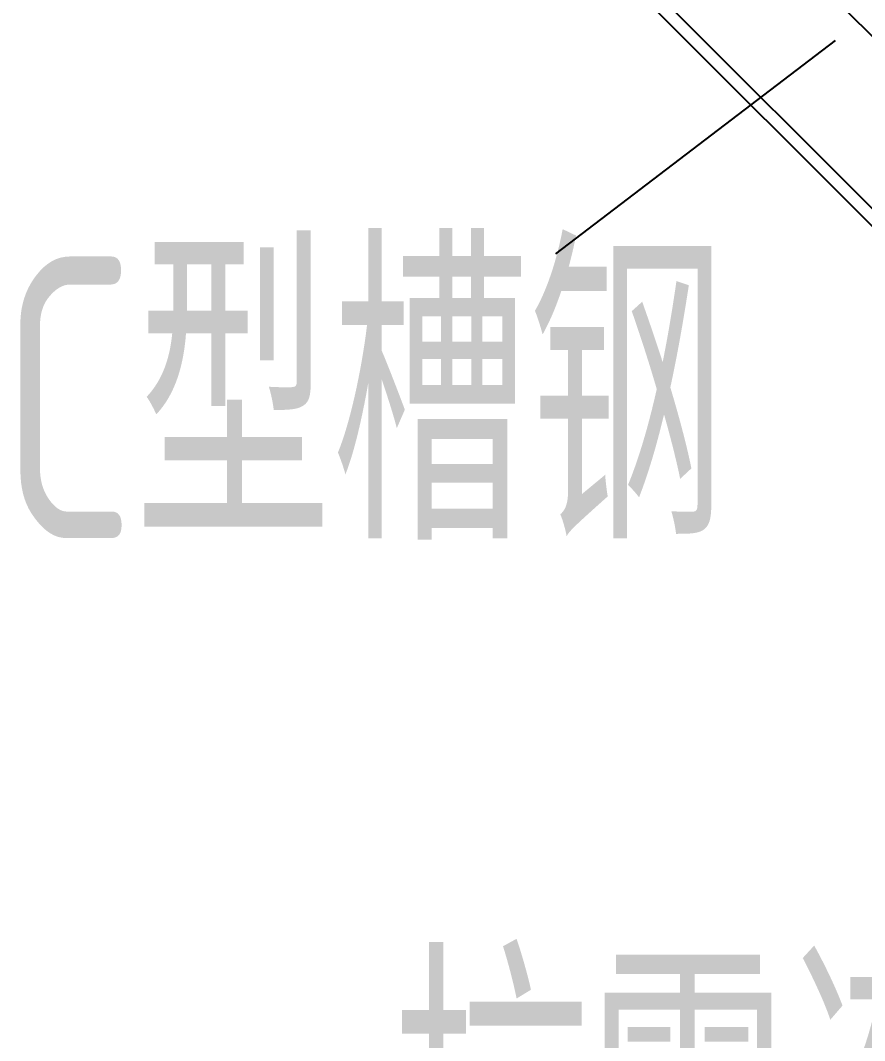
# Model space of a CAD drawing. Extents: x 1247970 to 1725648, y 860327 to 1277876.
# Drawn here: x 1328492 to 1329693, y 1200959 to 1202411 of the extents above; entities that cross this region are included whole.
import ezdxf

# ---------------------------------------------------------------- set-up
doc = ezdxf.new("R2010")
doc.units = 0
doc.header["$LTSCALE"] = 1000
doc.header["$MEASUREMENT"] = 0
doc.layers.get('0').update_dxf_attribs({"color": 254})
for name, color, linetype in [('ANNO-CTXT', 2, 'Continuous'), ('PUB_DIM', 254, 'Continuous'), ('TK', 4, 'Continuous')]:
    doc.layers.add(name, color=color, linetype=linetype)
doc.styles.add('HZ', font='tssdeng.shx', dxfattribs={"width": 0.7, "bigfont": 'hztxt.shx'})
doc.styles.get("Standard").update_dxf_attribs({"font": 'gbenor.shx', "bigfont": 'gbcbig.shx'})
doc.dimstyles.get("Standard").update_dxf_attribs({"dimtxt": 0.18, "dimasz": 0.18, "dimexe": 0.18, "dimexo": 0.0625, "dimgap": 0.09, "dimtad": 0, "dimtih": 1, "dimtoh": 1, "dimdec": 4, "dimzin": 0, "dimdsep": 46, "dimtxsty": 'Standard', "dimcen": 0.09, "dimadec": 0, "dimazin": 0, "dimtfac": 1, "dimtdec": 4, "dimtofl": 0, "dimtmove": 0, "dimatfit": 3, "dimfxl": 0, "dimtolj": 1, "dimtzin": 0, "dimarcsym": 0})

# ---------------------------------------------------------------- blocks, each defined once
blk = doc.blocks.new('A$C63786A89')
at = {"linetype": 'Continuous'}
for p, q in [((-2485.6, 8916.6), (-3941.9, 10372.8)), ((-2608, 8794.2), (-4064.3, 10250.4)), ((-2620.6, 8781.6), (-4076.9, 10237.8))]:
    blk.add_line(p, q, dxfattribs=at)
at = {"layer": 'ANNO-CTXT', "style": 'HZ', "width": 0.7}
for s, p in [('C型槽钢', (-4553.7, 9029.9)), ('抗震连接座B', (-3995.2, 8014.6))]:
    blk.add_text(s, height=400, dxfattribs=at).set_placement(p)
at = {"layer": 'PUB_DIM'}
blk.add_leader([(-3365.8, 9738.4), (-3763.7, 9435)], dimstyle='Standard', override={"dimgap": 20}, dxfattribs=at)

msp = doc.modelspace()

# ---------------------------------------------------------------- block references
at = {"layer": 'TK'}
msp.add_blockref('A$C63786A89', (1333017, 1192643.7, -355), dxfattribs=at)

doc.saveas('drawing.dxf')
